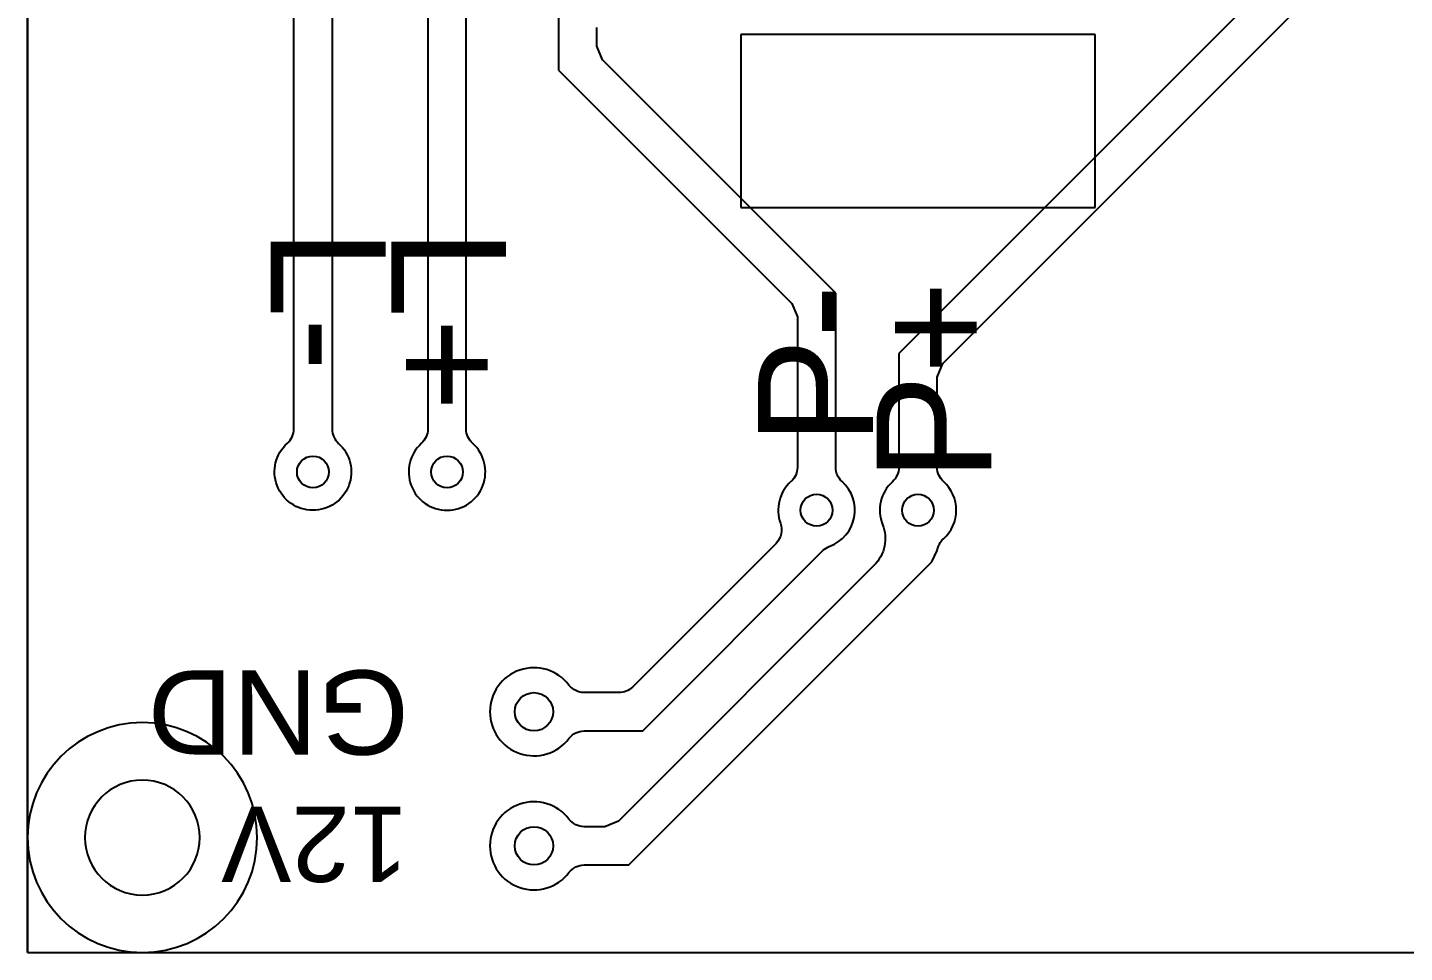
# Model space of a CAD drawing. Extents: x -87 to 75, y -128 to -16.
# Drawn here: x -86.6 to -50.63, y -111 to -86.85 of the extents above; entities that cross this region are included whole.
import ezdxf

# ---------------------------------------------------------------- set-up
doc = ezdxf.new("R2010")
doc.units = 0
for name, color, linetype in [('MOSFET', 7, 'CONTINUOUS'), ('MOSFET$MASK', 7, 'CONTINUOUS'), ('MOSFET$TRACES', 7, 'CONTINUOUS')]:
    doc.layers.add(name, color=color, linetype=linetype)
doc.styles.add('DEFAULT', font='arial.ttf')

msp = doc.modelspace()

# ---------------------------------------------------------------- linework, layer by layer
at = {"layer": 'MOSFET'}
for p, q in [((-86.6, -111), (-86.6, -16)), ((-86.6, -16), (-86.6, -111)), ((-86.6, -19), (-86.6, -108)), ((-86.6, -111), (-12.4, -111)), ((-83.6, -111), (-15.4, -111))]:
    msp.add_line(p, q, dxfattribs=at)
at = {"layer": 'MOSFET', "extrusion": (0, 0, -1)}
msp.add_circle((83.6, -108), 3, dxfattribs=at)
at = {"layer": 'MOSFET'}
msp.add_arc((-83.6, -108), 3, 180, 270, dxfattribs=at)
at = {"layer": 'MOSFET$MASK'}
for p, q in [((-58.712, -87.034), (-67.966, -87.034)), ((-67.966, -87.034), (-67.966, -91.549)), ((-58.712, -91.549), (-58.712, -87.034)), ((-67.966, -91.549), (-58.712, -91.549))]:
    msp.add_line(p, q, dxfattribs=at)
at = {"layer": 'MOSFET$TRACES'}
for p, q in [((-79.642, -97.33), (-79.642, -25.787)), ((-78.642, -25.787), (-78.642, -97.336)), ((-76.142, -31), (-76.142, -97.333)), ((-75.142, -97.333), (-75.142, -31)), ((-52.203, -83.721), (-63.839, -95.357)), ((-62.693, -95.625), (-51.056, -83.988)), ((-72.729, -85.871), (-72.729, -87.96)), ((-71.729, -87.339), (-71.729, -86.85)), ((-71.583, -87.692), (-71.729, -87.339)), ((-65.49, -93.785), (-71.583, -87.692)), ((-72.729, -87.96), (-66.637, -94.053)), ((-65.49, -98.333), (-65.49, -93.785)), ((-66.637, -94.053), (-66.49, -94.406)), ((-66.49, -94.406), (-66.49, -98.333)), ((-63.839, -95.357), (-63.839, -98.335)), ((-62.839, -95.978), (-62.693, -95.625)), ((-62.839, -98.335), (-62.839, -95.978)), ((-67.048, -100.319), (-70.799, -104.07)), ((-70.531, -105.216), (-65.823, -100.508)), ((-62.978, -100.799), (-62.835, -100.508)), ((-64.491, -100.898), (-71.163, -107.57)), ((-70.895, -108.716), (-62.978, -100.799)), ((-71.152, -104.216), (-72.06, -104.216)), ((-72.06, -105.216), (-70.531, -105.216)), ((-71.516, -107.716), (-72.06, -107.716)), ((-71.163, -107.57), (-71.516, -107.716)), ((-72.06, -108.716), (-70.895, -108.716))]:
    msp.add_line(p, q, dxfattribs=at)
for centre, radius in [((-79.146, -98.453), 0.415), ((-75.642, -98.453), 0.415), ((-65.99, -99.453), 0.415), ((-63.339, -99.453), 0.415), ((-73.372, -104.716), 0.5), ((-73.372, -108.216), 0.5)]:
    msp.add_circle(centre, radius, dxfattribs=at)
at = {"layer": 'MOSFET$TRACES', "extrusion": (0, 0, -1)}
msp.add_circle((83.6, -108), 1.5, dxfattribs=at)
at = {"layer": 'MOSFET$TRACES'}
for centre, radius, start, end in [((-80.142, -97.33), 0.5, 311.5787, 360), ((-78.142, -97.336), 0.5, 180, 228.064), ((-75.642, -98.453), 1.002, 131.7571, 48.2429), ((-65.99, -99.453), 1.002, 131.7571, 199.943), ((-65.99, -99.453), 1.002, 290.2891, 48.2429), ((-63.339, -99.453), 1, 131.8103, 201.6438), ((-63.341, -99.454), 1.002, 0.0469, 48.163), ((-63.339, -99.453), 1, 311.8103, 360), ((-73.372, -104.716), 1.15, 37.3052, 322.6948), ((-73.372, -108.216), 1.15, 37.3052, 322.6948)]:
    msp.add_arc(centre, radius, start, end, dxfattribs=at)
at = {"layer": 'MOSFET$TRACES', "extrusion": (0, 0, -1)}
for centre, radius, start, end in [((76.642, -97.333), 0.5, 180, 228.2429), ((74.642, -97.333), 0.5, 311.7571, 360), ((79.146, -98.453), 1.002, 131.936, 48.4213), ((66.99, -98.333), 0.5, 180, 228.2429), ((64.99, -98.333), 0.5, 311.7571, 360), ((64.339, -98.335), 0.5, 180, 228.1897), ((62.339, -98.335), 0.5, 311.8376, 360), ((67.402, -99.965), 0.5, 160.057, 225), ((65.168, -100.197), 0.974, 157.3603, 225.9959), ((62.339, -100.571), 0.5, 7.2388, 48.1897), ((65.469, -100.862), 0.5, 45, 69.7109), ((72.06, -103.716), 0.5, 270, 322.6948), ((71.152, -103.716), 0.5, 225, 270), ((72.06, -105.716), 0.5, 37.3052, 90), ((72.06, -107.216), 0.5, 270, 322.6948), ((72.06, -109.216), 0.5, 37.3052, 90)]:
    msp.add_arc(centre, radius, start, end, dxfattribs=at)

# ---------------------------------------------------------------- texts
at = {"layer": 'MOSFET$MASK', "style": 'DEFAULT'}
for s, height, rotation, p in [('L-', 3, 270, (-80.248, -92.095)), ('L+', 3, 270, (-77.098, -92.1)), ('P-', 3, 90, (-64.518, -97.754)), ('P+', 3, 90, (-61.423, -98.701)), ('GND', 2.1967, 180, (-76.635, -103.637)), ('12V', 1.9679, 180, (-76.65, -107.19))]:
    msp.add_text(s, height=height, rotation=rotation, dxfattribs=at).set_placement(p)

doc.saveas('drawing.dxf')
